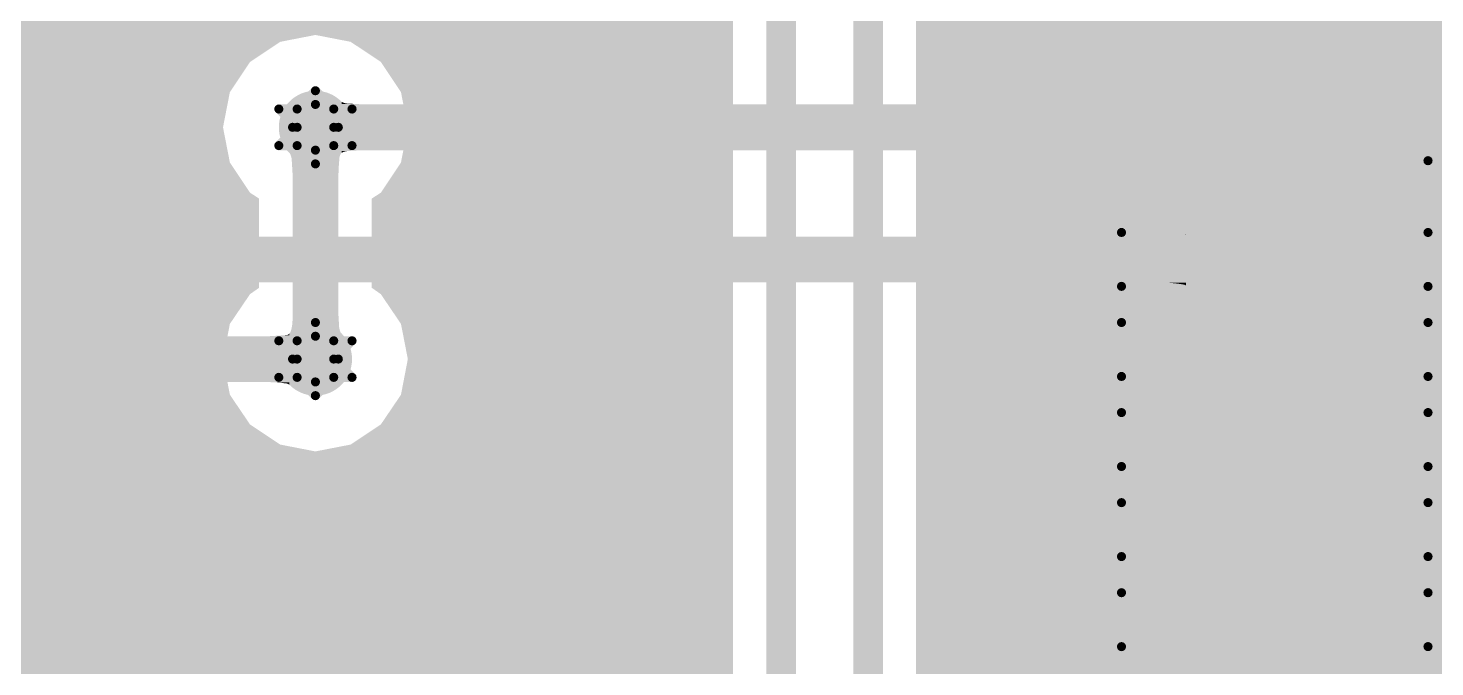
# Model space of a CAD drawing. Header units: millimetres. Extents: x -0.19 to 3.91, y -0.06 to 2.26.
# Drawn here: x 0.9254 to 1.2329, y 0.7588 to 0.8985 of the extents above; entities that cross this region are included whole.
import ezdxf

# ---------------------------------------------------------------- set-up
doc = ezdxf.new("R2010")
doc.units = ezdxf.units.MM
doc.layers.get('0').update_dxf_attribs({"linetype": 'CONTINUOUS', "lineweight": 0})
for name, color, linetype, lineweight in [('PCB_KUR_GBL', 10, 'CONTINUOUS', 0), ('PCB_KUR_GD1', 40, 'CONTINUOUS', 0), ('PCB_KUR_GG1', 56, 'CONTINUOUS', 0), ('PCB_KUR_GM2', 216, 'CONTINUOUS', 0), ('PCB_KUR_GPT', 8, 'CONTINUOUS', 0), ('PCB_KUR_GTL', 30, 'CONTINUOUS', 0), ('PCB_KUR_GTO', 163, 'CONTINUOUS', 0), ('PCB_KUR_GTP', 254, 'CONTINUOUS', 0), ('PCB_KUR_GTS', 254, 'CONTINUOUS', 0), ('PCB_KUR_TXT', 254, 'CONTINUOUS', 0)]:
    doc.layers.add(name, color=color, linetype=linetype, lineweight=lineweight)

# ---------------------------------------------------------------- blocks, each defined once
blk = doc.blocks.new('ROUND_16')
h = blk.add_hatch(color=256)
edge = h.paths.add_edge_path(flags=0)
edge.add_arc((0, 0), 0.008, 0, 360)
blk = doc.blocks.new('ROUND_8')
h = blk.add_hatch(color=256)
edge = h.paths.add_edge_path(flags=0)
edge.add_arc((0, 0), 0.005, 0, 360)
blk = doc.blocks.new('ROUND_25')
h = blk.add_hatch(color=256)
edge = h.paths.add_edge_path(flags=0)
edge.add_arc((0, 0), 0.001, 0, 360)
blk = doc.blocks.new('CUSTOM_33')
for points in [[(-0.0236, 0.0053), (-0.02357, 0.00549), (0.0236, 0.0053), (0.02348, 0.00549)], [(-0.0236, -0.0053), (-0.0236, 0.0053), (0.0236, -0.0053), (0.0236, 0.0053)], [(-0.02357, 0.00549), (-0.02311, 0.00585), (0.02348, 0.00549), (0.02323, 0.00585)], [(-0.02311, 0.00585), (-0.02305, 0.0059), (0.02323, 0.00585), (0.02305, 0.0059)], [(-0.02348, -0.00549), (-0.0236, -0.0053), (0.02357, -0.00549), (0.0236, -0.0053)], [(-0.02323, -0.00585), (-0.02348, -0.00549), (0.02311, -0.00585), (0.02357, -0.00549)], [(-0.02305, -0.0059), (-0.02323, -0.00585), (0.02305, -0.0059), (0.02311, -0.00585)]]:
    blk.add_solid(points)
blk = doc.blocks.new('CUSTOM_69')
for points in [[(-0.02555, 0.0053), (-0.02532, 0.00636), (0.02555, 0.0053), (0.02525, 0.00636)], [(-0.02532, 0.00636), (-0.02506, 0.00666), (0.02525, 0.00636), (0.02516, 0.00666)], [(-0.02506, 0.00666), (-0.0244, 0.00743), (0.02516, 0.00666), (0.02429, 0.00743)], [(-0.0244, 0.00743), (-0.02386, 0.0076), (0.02429, 0.00743), (0.0241, 0.0076)], [(-0.02386, 0.0076), (-0.02305, 0.00785), (0.0241, 0.0076), (0.02305, 0.00785)], [(-0.0256, -0.0053), (-0.0256, 0.0053), (0.0256, -0.0053), (0.0256, 0.0053)], [(-0.02525, -0.00636), (-0.02555, -0.0053), (0.02532, -0.00636), (0.02555, -0.0053)], [(-0.02516, -0.00666), (-0.02525, -0.00636), (0.02506, -0.00666), (0.02532, -0.00636)], [(-0.02429, -0.00743), (-0.02516, -0.00666), (0.0244, -0.00743), (0.02506, -0.00666)], [(-0.0241, -0.0076), (-0.02429, -0.00743), (0.02386, -0.0076), (0.0244, -0.00743)], [(-0.02305, -0.00785), (-0.0241, -0.0076), (0.02305, -0.00785), (0.02386, -0.0076)]]:
    blk.add_solid(points)

msp = doc.modelspace()

# ---------------------------------------------------------------- linework, layer by layer
at = {"layer": 'PCB_KUR_GBL', "lineweight": 211}
for points, const_width in [([(1.09, 0.5505), (1.09, 0.955)], 0.0065), ([(1.109, 0.6732), (1.109, 0.956)], 0.0065), ([(0.9882, 0.8261), (0.9882, 0.8768)], 0.01)]:
    msp.add_lwpolyline(points, dxfattribs=dict(at, const_width=const_width))
at = {"layer": 'PCB_KUR_GBL'}
for points in [[(1.1195, 0.8858), (1.1195, 0.9195), (1.2927, 0.8858), (1.2927, 0.9195)], [(0.0984, 0.897), (0.0984, 0.9194), (1.0795, 0.897), (1.0795, 0.9194)], [(0.0984, 0.8955), (0.0984, 0.897), (0.9805, 0.8955), (0.9882, 0.897)], [(0.0984, 0.8911), (0.0984, 0.8955), (0.9739, 0.8911), (0.9805, 0.8955)], [(0.9959, 0.8955), (0.9882, 0.897), (1.0795, 0.8955), (1.0795, 0.897)], [(1.0025, 0.8911), (0.9959, 0.8955), (1.0795, 0.8911), (1.0795, 0.8955)], [(0.0984, 0.8845), (0.0984, 0.8911), (0.9695, 0.8845), (0.9739, 0.8911)], [(1.0069, 0.8845), (1.0025, 0.8911), (1.0795, 0.8845), (1.0795, 0.8911)], [(1.1195, 0.8805), (1.1195, 0.8858), (1.2938, 0.8805), (1.2927, 0.8858)], [(0.0984, 0.8768), (0.0984, 0.8845), (0.968, 0.8768), (0.9695, 0.8845)], [(1.0084, 0.8768), (1.0069, 0.8845), (1.0795, 0.8768), (1.0795, 0.8845)], [(1.1195, 0.876), (1.1195, 0.8805), (1.2968, 0.876), (1.2938, 0.8805)], [(0.0984, 0.875), (0.0984, 0.8768), (0.96835, 0.875), (0.968, 0.8768)], [(1.0069, 0.8691), (1.0084, 0.8768), (1.0795, 0.8691), (1.0795, 0.8768)], [(0.582, 0.8691), (0.582, 0.875), (0.9695, 0.8691), (0.96835, 0.875)], [(1.1195, 0.873), (1.1195, 0.876), (1.3014, 0.873), (1.2968, 0.876)], [(0.9827, 0.8709), (0.9826, 0.8711), (0.9937, 0.8709), (0.9938, 0.8711)], [(0.9826, 0.8711), (0.9826, 0.8711), (0.9938, 0.8711), (0.9826, 0.8711)], [(0.9828, 0.8707), (0.9827, 0.8709), (0.9936, 0.8707), (0.9937, 0.8709)], [(0.9829, 0.8704), (0.9828, 0.8707), (0.9935, 0.8704), (0.9936, 0.8707)], [(0.983, 0.87), (0.9829, 0.8704), (0.9934, 0.87), (0.9935, 0.8704)], [(1.1195, 0.8719), (1.1195, 0.873), (1.3067, 0.8719), (1.3014, 0.873)], [(1.1195, 0.8647), (1.1195, 0.8719), (1.587, 0.8647), (1.587, 0.8719)], [(1.1195, 0.8719), (1.1195, 0.8719), (1.3404, 0.8719), (1.3067, 0.8719)], [(0.582, 0.8625), (0.582, 0.8691), (0.9739, 0.8625), (0.9695, 0.8691)], [(0.98303, 0.8695), (0.983, 0.87), (0.9934, 0.8695), (0.9934, 0.87)], [(0.98311, 0.8682), (0.98303, 0.8695), (0.9933, 0.8682), (0.9934, 0.8695)], [(0.9832, 0.8667), (0.98311, 0.8682), (0.99324, 0.8667), (0.9933, 0.8682)], [(1.0025, 0.8625), (1.0069, 0.8691), (1.0795, 0.8625), (1.0795, 0.8691)], [(0.9832, 0.8658), (0.9832, 0.8667), (0.9932, 0.8658), (0.99324, 0.8667)], [(1.1195, 0.8622), (1.1195, 0.8647), (1.5832, 0.8622), (1.587, 0.8647)], [(0.582, 0.8612), (0.582, 0.8625), (0.9759, 0.8612), (0.9739, 0.8625)], [(0.582, 0.8417), (0.582, 0.8612), (0.9759, 0.8417), (0.9759, 0.8612)], [(1.0005, 0.8612), (1.0025, 0.8625), (1.0795, 0.8612), (1.0795, 0.8625)], [(1.0005, 0.8417), (1.0005, 0.8612), (1.0795, 0.8417), (1.0795, 0.8612)], [(1.1195, 0.8556), (1.1195, 0.8622), (1.5789, 0.8556), (1.5832, 0.8622)], [(1.1195, 0.8479), (1.1195, 0.8556), (1.5773, 0.8479), (1.5789, 0.8556)], [(1.1195, 0.8401), (1.1195, 0.8479), (1.5789, 0.8401), (1.5773, 0.8479)], [(0.582, 0.8403), (0.582, 0.8417), (0.9739, 0.8403), (0.9759, 0.8417)], [(0.582, 0.8338), (0.582, 0.8403), (0.9695, 0.8338), (0.9739, 0.8403)], [(1.0025, 0.8403), (1.0005, 0.8417), (1.0795, 0.8403), (1.0795, 0.8417)], [(1.0069, 0.8338), (1.0025, 0.8403), (1.0795, 0.8338), (1.0795, 0.8403)], [(1.1195, 0.8336), (1.1195, 0.8401), (1.5832, 0.8336), (1.5789, 0.8401)], [(0.9832, 0.8362), (0.9832, 0.8371), (0.9932, 0.8362), (0.9932, 0.8371)], [(0.582, 0.8261), (0.582, 0.8338), (0.968, 0.8261), (0.9695, 0.8338)], [(0.983, 0.8329), (0.9831, 0.8334), (0.9934, 0.8329), (0.99337, 0.8334)], [(0.9831, 0.8334), (0.9832, 0.8346), (0.99337, 0.8334), (0.9933, 0.8346)], [(0.9832, 0.8346), (0.9832, 0.8362), (0.9933, 0.8346), (0.9932, 0.8362)], [(1.0084, 0.8261), (1.0069, 0.8338), (1.0795, 0.8261), (1.0795, 0.8338)], [(1.1195, 0.8292), (1.1195, 0.8336), (1.5898, 0.8292), (1.5832, 0.8336)], [(0.9826, 0.8318), (0.9827, 0.8319), (0.9938, 0.8318), (0.9937, 0.8319)], [(0.9826, 0.8318), (0.9826, 0.8318), (0.9826, 0.8318), (0.9938, 0.8318)], [(0.9827, 0.8319), (0.9828, 0.8322), (0.9937, 0.8319), (0.9936, 0.8322)], [(0.9828, 0.8322), (0.9829, 0.8325), (0.9936, 0.8322), (0.9935, 0.8325)], [(0.9829, 0.8325), (0.983, 0.8329), (0.9935, 0.8325), (0.9934, 0.8329)], [(1.1195, 0.8277), (1.1195, 0.8292), (1.5975, 0.8277), (1.5898, 0.8292)], [(1.1195, 0.8238), (1.1195, 0.8277), (1.8941, 0.8238), (1.89335, 0.8277)], [(0.582, 0.8183), (0.582, 0.8261), (0.9695, 0.8183), (0.968, 0.8261)], [(1.0069, 0.8183), (1.0084, 0.8261), (1.0795, 0.8183), (1.0795, 0.8261)], [(1.1195, 0.8173), (1.1195, 0.8238), (1.8985, 0.8173), (1.8941, 0.8238)], [(0.582, 0.8118), (0.582, 0.8183), (0.9739, 0.8118), (0.9695, 0.8183)], [(1.0025, 0.8118), (1.0069, 0.8183), (1.0795, 0.8118), (1.0795, 0.8183)], [(1.1195, 0.8129), (1.1195, 0.8173), (1.905, 0.8129), (1.8985, 0.8173)], [(0.582, 0.8074), (0.582, 0.8118), (0.9805, 0.8074), (0.9739, 0.8118)], [(0.9959, 0.8074), (1.0025, 0.8118), (1.0795, 0.8074), (1.0795, 0.8118)], [(1.1195, 0.8114), (1.1195, 0.8129), (1.9128, 0.8114), (1.905, 0.8129)], [(1.1195, 0.8107), (1.1195, 0.8114), (2.2638, 0.8107), (2.2638, 0.8114)], [(1.1195, 0.8096), (1.1195, 0.8107), (1.4931, 0.8096), (1.4986, 0.8107)], [(1.1195, 0.8065), (1.1195, 0.8096), (1.4885, 0.8065), (1.4931, 0.8096)], [(0.582, 0.8059), (0.582, 0.8074), (0.9882, 0.8059), (0.9805, 0.8074)], [(0.582, 0.7512), (0.582, 0.8059), (1.0795, 0.7512), (1.0795, 0.8059)], [(0.9882, 0.8059), (0.9959, 0.8074), (1.0795, 0.8059), (1.0795, 0.8074)], [(1.1195, 0.8019), (1.1195, 0.8065), (1.4854, 0.8019), (1.4885, 0.8065)], [(1.1195, 0.7964), (1.1195, 0.8019), (1.4843, 0.7964), (1.4854, 0.8019)], [(1.1195, 0.7517), (1.1195, 0.7964), (1.4843, 0.7517), (1.4843, 0.7964)]]:
    msp.add_solid(points, dxfattribs=at)
at = {"layer": 'PCB_KUR_GD1', "lineweight": 211, "const_width": 0.002}
for points in [[(0.9882, 0.8848), (0.9842, 0.8808)], [(0.9922, 0.8808), (0.9882, 0.8848)], [(0.9842, 0.8808), (0.9802, 0.8808)], [(0.9802, 0.8808), (0.9842, 0.8768)], [(0.9922, 0.8768), (0.9962, 0.8808)], [(0.9962, 0.8808), (0.9922, 0.8808)], [(0.9842, 0.8768), (0.9802, 0.8728)], [(0.9962, 0.8728), (0.9922, 0.8768)], [(0.9802, 0.8728), (0.9842, 0.8728)], [(0.9842, 0.8728), (0.9882, 0.8688)], [(0.9882, 0.8688), (0.9922, 0.8728)], [(0.9922, 0.8728), (0.9962, 0.8728)], [(0.9882, 0.8341), (0.9842, 0.8301)], [(0.9922, 0.8301), (0.9882, 0.8341)], [(0.9842, 0.8301), (0.9802, 0.8301)], [(0.9802, 0.8301), (0.9842, 0.8261)], [(0.9922, 0.8261), (0.9962, 0.8301)], [(0.9962, 0.8301), (0.9922, 0.8301)], [(0.9842, 0.8261), (0.9802, 0.8221)], [(0.9962, 0.8221), (0.9922, 0.8261)], [(0.9802, 0.8221), (0.9842, 0.8221)], [(0.9842, 0.8221), (0.9882, 0.8181)], [(0.9882, 0.8181), (0.9922, 0.8221)], [(0.9922, 0.8221), (0.9962, 0.8221)]]:
    msp.add_lwpolyline(points, dxfattribs=at)
at = {"layer": 'PCB_KUR_GG1', "lineweight": 211, "const_width": 0.002}
for points in [[(0.9882, 0.8718), (0.9882, 0.8818)], [(0.9832, 0.8768), (0.9932, 0.8768)], [(0.9882, 0.8211), (0.9882, 0.8311)], [(0.9832, 0.8261), (0.9932, 0.8261)]]:
    msp.add_lwpolyline(points, dxfattribs=at)
at = {"layer": 'PCB_KUR_GM2', "lineweight": 211, "const_width": 0.002}
for points in [[(1.2314, 0.8695), (1.2432, 0.8813)], [(1.2314, 0.6097), (1.2314, 0.8695)], [(1.1644, 0.8538), (1.2314, 0.8538)], [(1.1644, 0.842), (1.1644, 0.8538)], [(1.2314, 0.842), (1.2314, 0.8538)], [(1.1644, 0.842), (1.2314, 0.842)], [(1.1644, 0.8341), (1.2314, 0.8341)], [(1.1644, 0.8223), (1.1644, 0.8341)], [(1.2314, 0.8223), (1.2314, 0.8341)], [(1.1644, 0.8223), (1.2314, 0.8223)], [(1.1644, 0.8144), (1.2314, 0.8144)], [(1.1644, 0.8026), (1.1644, 0.8144)], [(1.2314, 0.8026), (1.2314, 0.8144)], [(1.1644, 0.8026), (1.2314, 0.8026)], [(1.1644, 0.7947), (1.2314, 0.7947)], [(1.1644, 0.7829), (1.1644, 0.7947)], [(1.2314, 0.7829), (1.2314, 0.7947)], [(1.1644, 0.7829), (1.2314, 0.7829)], [(1.1644, 0.775), (1.2314, 0.775)], [(1.1644, 0.7632), (1.1644, 0.775)], [(1.2314, 0.7632), (1.2314, 0.775)], [(1.1644, 0.7632), (1.2314, 0.7632)]]:
    msp.add_lwpolyline(points, dxfattribs=at)
at = {"layer": 'PCB_KUR_GTL', "lineweight": 211, "const_width": 0.01}
for points in [[(1.1578, 0.8768), (1.1919, 0.9109)], [(0.9882, 0.8768), (1.1578, 0.8768)], [(0.7139, 0.8479), (1.2019, 0.8479)], [(0.7501, 0.8261), (0.9882, 0.8261)]]:
    msp.add_lwpolyline(points, dxfattribs=at)
at = {"layer": 'PCB_KUR_GTL'}
for points in [[(0.9939, 0.8823), (0.9939, 0.8824), (0.9941, 0.8823), (0.9939, 0.8824)], [(0.9939, 0.8822), (0.9939, 0.8823), (0.9943, 0.8822), (0.9941, 0.8823)], [(0.9939, 0.8821), (0.9939, 0.8822), (0.9946, 0.8821), (0.9943, 0.8822)], [(0.9939, 0.882), (0.9939, 0.8821), (0.9951, 0.882), (0.9946, 0.8821)], [(0.9939, 0.8819), (0.9939, 0.882), (0.9968, 0.8819), (0.9955, 0.882)], [(0.9939, 0.882), (0.9939, 0.882), (0.9955, 0.882), (0.9951, 0.882)], [(0.9939, 0.8818), (0.9939, 0.8819), (0.9993, 0.8818), (0.9968, 0.8819)], [(0.9939, 0.8718), (0.9939, 0.8818), (0.9993, 0.8718), (0.9993, 0.8818)], [(0.9939, 0.8716), (0.9939, 0.8718), (0.9951, 0.8716), (0.9983, 0.8718)], [(0.9939, 0.8715), (0.9939, 0.8716), (0.9946, 0.8715), (0.9951, 0.8716)], [(0.9939, 0.8714), (0.9939, 0.8715), (0.9943, 0.8714), (0.9946, 0.8715)], [(0.9939, 0.8713), (0.9939, 0.8714), (0.9941, 0.8713), (0.9943, 0.8714)], [(0.9939, 0.8712), (0.9939, 0.8713), (0.9939, 0.8712), (0.9941, 0.8713)], [(1.1683, 0.8429), (1.1683, 0.8529), (1.1785, 0.8429), (1.1785, 0.8529)], [(1.1702, 0.8529), (1.1783, 0.8534), (1.1785, 0.8529), (1.1785, 0.8534)], [(1.1783, 0.8534), (1.1785, 0.8535), (1.1785, 0.8534), (1.1785, 0.8535)], [(1.1747, 0.8428), (1.1683, 0.8429), (1.1785, 0.8428), (1.1785, 0.8429)], [(1.1767, 0.8426), (1.1747, 0.8428), (1.1785, 0.8426), (1.1785, 0.8428)], [(1.1774, 0.8425), (1.1767, 0.8426), (1.1785, 0.8425), (1.1785, 0.8426)], [(1.178, 0.8424), (1.1774, 0.8425), (1.1785, 0.8424), (1.1785, 0.8425)], [(1.1783, 0.8423), (1.178, 0.8424), (1.1785, 0.8423), (1.1785, 0.8424)], [(1.1785, 0.8422), (1.1783, 0.8423), (1.1785, 0.8422), (1.1785, 0.8423)], [(0.9772, 0.8211), (0.9772, 0.8311), (0.9825, 0.8211), (0.9825, 0.8311)], [(0.9781, 0.8311), (0.9814, 0.8313), (0.9825, 0.8311), (0.9825, 0.8313)], [(0.9814, 0.8313), (0.9818, 0.8314), (0.9825, 0.8313), (0.9825, 0.8314)], [(0.9821, 0.8314), (0.9823, 0.8315), (0.9825, 0.8314), (0.9825, 0.8315)], [(0.9823, 0.8315), (0.9825, 0.8317), (0.9825, 0.8315), (0.9825, 0.8317)], [(0.9796, 0.821), (0.9772, 0.8211), (0.9825, 0.821), (0.9825, 0.8211)], [(0.9809, 0.8209), (0.9796, 0.821), (0.9825, 0.8209), (0.9825, 0.821)], [(0.9814, 0.8208), (0.9809, 0.8209), (0.9825, 0.8208), (0.9825, 0.8209)], [(0.9821, 0.8207), (0.9818, 0.8208), (0.9825, 0.8207), (0.9825, 0.8208)], [(0.9823, 0.8206), (0.9821, 0.8207), (0.9825, 0.8206), (0.9825, 0.8207)], [(0.9825, 0.8205), (0.9823, 0.8206), (0.9825, 0.8205), (0.9825, 0.8206)]]:
    msp.add_solid(points, dxfattribs=at)
at = {"layer": 'PCB_KUR_GTO', "lineweight": 211, "const_width": 0.0118}
msp.add_lwpolyline([(1.1468, 0.8085), (1.1468, 0.8085, 1), (1.1546, 0.8085, 1), (1.1468, 0.8085)], format="xyb", dxfattribs=at)

# ---------------------------------------------------------------- block references
at = {"layer": 'PCB_KUR_GBL'}
for name, p in [('ROUND_16', (0.9882, 0.8768)), ('ROUND_8', (0.9882, 0.8768)), ('ROUND_16', (0.9882, 0.8261)), ('ROUND_8', (0.9882, 0.8261))]:
    msp.add_blockref(name, p, dxfattribs=at)
at = {"layer": 'PCB_KUR_GD1'}
for p in [(0.9882, 0.8848), (0.9802, 0.8808), (0.9842, 0.8808), (0.9922, 0.8808), (0.9962, 0.8808), (0.9842, 0.8768), (0.9922, 0.8768), (0.9802, 0.8728), (0.9842, 0.8728), (0.9922, 0.8728), (0.9962, 0.8728), (0.9882, 0.8688), (0.9882, 0.8688), (0.9882, 0.8341), (0.9802, 0.8301), (0.9842, 0.8301), (0.9922, 0.8301), (0.9962, 0.8301), (0.9842, 0.8261), (0.9922, 0.8261), (0.9802, 0.8221), (0.9842, 0.8221), (0.9922, 0.8221), (0.9962, 0.8221), (0.9882, 0.8181), (0.9882, 0.8181)]:
    msp.add_blockref('ROUND_25', p, dxfattribs=at)
at = {"layer": 'PCB_KUR_GG1'}
for p in [(0.9882, 0.8818), (0.9832, 0.8768), (0.9932, 0.8768), (0.9882, 0.8718), (0.9882, 0.8311), (0.9832, 0.8261), (0.9932, 0.8261), (0.9882, 0.8211)]:
    msp.add_blockref('ROUND_25', p, dxfattribs=at)
at = {"layer": 'PCB_KUR_GM2'}
for p in [(1.2314, 0.8695), (1.2314, 0.8695), (1.1644, 0.8538), (1.1644, 0.8538), (1.2314, 0.8538), (1.2314, 0.8538), (1.1644, 0.842), (1.1644, 0.842), (1.2314, 0.842), (1.2314, 0.842), (1.1644, 0.8341), (1.1644, 0.8341), (1.2314, 0.8341), (1.2314, 0.8341), (1.1644, 0.8223), (1.1644, 0.8223), (1.2314, 0.8223), (1.2314, 0.8223), (1.1644, 0.8144), (1.1644, 0.8144), (1.2314, 0.8144), (1.2314, 0.8144), (1.1644, 0.8026), (1.1644, 0.8026), (1.2314, 0.8026), (1.2314, 0.8026), (1.1644, 0.7947), (1.1644, 0.7947), (1.2314, 0.7947), (1.2314, 0.7947), (1.1644, 0.7829), (1.1644, 0.7829), (1.2314, 0.7829), (1.2314, 0.7829), (1.1644, 0.775), (1.1644, 0.775), (1.2314, 0.775), (1.2314, 0.775), (1.1644, 0.7632), (1.1644, 0.7632), (1.2314, 0.7632), (1.2314, 0.7632)]:
    msp.add_blockref('ROUND_25', p, dxfattribs=at)
at = {"layer": 'PCB_KUR_GPT'}
for p in [(1.2019, 0.8479), (1.2019, 0.8282), (1.2019, 0.8085), (1.2019, 0.7888), (1.2019, 0.7691)]:
    msp.add_blockref('CUSTOM_33', p, dxfattribs=at)
at = {"layer": 'PCB_KUR_GTL'}
for name, p in [('ROUND_16', (0.9882, 0.8768)), ('ROUND_8', (0.9882, 0.8768)), ('ROUND_8', (1.1578, 0.8768)), ('ROUND_8', (1.1578, 0.8768)), ('CUSTOM_33', (1.2019, 0.8479)), ('ROUND_8', (1.2019, 0.8479)), ('ROUND_16', (0.9882, 0.8261)), ('CUSTOM_33', (1.2019, 0.8282)), ('ROUND_8', (0.9882, 0.8261)), ('CUSTOM_33', (1.2019, 0.8085)), ('CUSTOM_33', (1.2019, 0.7888)), ('CUSTOM_33', (1.2019, 0.7691))]:
    msp.add_blockref(name, p, dxfattribs=at)
at = {"layer": 'PCB_KUR_GTP'}
for p in [(1.2019, 0.8479), (1.2019, 0.8282), (1.2019, 0.8085), (1.2019, 0.7888), (1.2019, 0.7691)]:
    msp.add_blockref('CUSTOM_33', p, dxfattribs=at)
at = {"layer": 'PCB_KUR_GTS'}
for p in [(1.2019, 0.8479), (1.2019, 0.8282), (1.2019, 0.8085), (1.2019, 0.7888), (1.2019, 0.7691)]:
    msp.add_blockref('CUSTOM_69', p, dxfattribs=at)
at = {"layer": 'PCB_KUR_TXT'}
for p in [(0.9882, 0.8768), (0.9882, 0.8261)]:
    msp.add_blockref('ROUND_8', p, dxfattribs=at)

doc.saveas('drawing.dxf')
